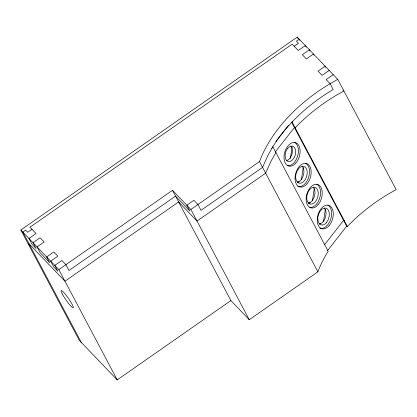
<?xml version="1.0" encoding="UTF-8"?>
<svg xmlns="http://www.w3.org/2000/svg" width="417" height="417" viewBox="0 0 417 417"><rect width="100%" height="100%" fill="white"/><g stroke="black" fill="none" stroke-linecap="round" stroke-linejoin="round"><path stroke-width="0.63" d="M290.368 158.45L292.067 147.227M301.335 179.967L303.222 167.498M312.401 200.864L314.288 188.395M323.462 221.761L325.349 209.287M337.76 79.366L297.243 37.097L20.85 230.007L58.828 269.622L172.492 190.293L190.866 209.459L259.494 161.561L259.984 160.248A135.958 89.374 -27.9 0 1 329.513 84.052L337.76 79.366L396.15 189.641A135.958 89.374 -27.9 0 0 348.033 225.821L347.382 226.514L346.652 226.196L291.624 122.238M172.492 190.293L230.882 300.574L249.257 319.74L317.884 271.842L318.374 270.524A135.958 89.374 -27.9 0 1 327.11 252.879L328.148 251.216L272.827 146.737L267.876 155.437L262.569 167.363L201.015 210.324L197.945 204.523L193.889 200.296L186.816 205.232L189.886 211.038L175.562 196.094L68.982 270.487L65.907 264.686L61.857 260.458L54.778 265.394L57.848 271.201L53.798 266.974L50.723 261.172L57.801 256.231L53.751 252.004L46.673 256.945L49.748 262.746L40.131 252.718L37.056 246.916L44.134 241.975L40.084 237.747L33.006 242.689L36.081 248.49L32.026 244.263L28.955 238.461L36.034 233.52L29.956 227.182L292.187 44.15L298.264 50.488L305.343 45.552L306.182 47.131M275.903 152.544L270.946 161.243L265.639 173.17L197.012 221.067L178.638 201.901L64.974 281.23L29.023 243.726M275.84 141.514L288.564 125.262M275.335 151.892L294.418 127.513L295.137 127.847L295.789 127.149A135.958 89.374 -27.9 0 1 335.659 95.66L343.905 90.974L343.014 90.041M324.509 244.758L343.582 220.39L344.306 220.713M327.585 250.56L346.652 226.196M292.713 121.342L292.062 122.04L347.382 226.514M31.979 229.293L27.73 232.259L25.708 230.142L22.878 232.118L81.268 342.399M294.214 46.266L298.463 43.3L296.435 41.184L299.265 39.208L299.854 40.324M329.169 70.4L322.091 75.341L318.041 71.114L325.114 66.173L325.677 67.231M333.219 74.627L326.141 79.569L330.108 83.702L333.183 89.509L332.589 89.853A135.958 89.374 -27.9 0 0 271.795 148.405M20.85 230.007L79.24 340.288L117.219 379.903L230.882 300.574M297.264 182.015L299.161 181.927M308.33 202.912L310.222 202.824M319.391 223.809L320.652 223.747M28.226 243.935L30.253 246.051M314.006 55.06L313.448 54.001L306.37 58.943L302.32 54.716L309.398 49.779L309.956 50.832M297.243 37.097L298.124 38.771M259.494 161.561L317.884 271.842M190.866 209.459L249.257 319.74M58.828 269.622L117.219 379.903M324.39 208.265A8.715 5.431 -73.8 0 1 325.406 217.445A8.715 5.431 -73.8 0 1 319.359 224.049M327.804 205.143A12.202 7.605 -73.8 0 1 330.566 219.618A12.202 7.605 -73.8 0 1 319.818 228.135M313.188 187.228A8.715 5.431 -73.8 0 1 314.137 188.541L314.746 190.272A8.715 5.431 -73.8 0 1 313.412 198.779L312.244 200.567A8.715 5.431 -73.8 0 1 308.382 203.142M316.743 184.251A12.202 7.605 -73.8 0 1 319.761 197.913A12.202 7.605 -73.8 0 1 309.784 207.499M302.07 166.279A8.715 5.431 -73.8 0 1 303.081 167.67L303.451 168.551A8.715 5.431 -73.8 0 1 301.971 178.544L301.329 179.477A8.715 5.431 -73.8 0 1 297.498 182.213M290.884 146.216A7.986 4.978 -73.8 0 1 291.749 147.582L292.051 148.426A7.986 4.978 -73.8 0 1 290.373 157.59L289.763 158.413A7.986 4.978 -73.8 0 1 286.213 160.665M294.616 142.458A12.202 7.605 -73.8 0 1 297.634 156.125A12.202 7.605 -73.8 0 1 287.657 165.711M305.677 163.355A12.202 7.605 -73.8 0 1 308.439 177.83A12.202 7.605 -73.8 0 1 297.691 186.342M297.947 169.51L297.347 170.496A8.715 5.431 -73.8 0 0 296.007 179.503L296.325 180.436A8.715 5.431 -73.8 0 0 304.603 180.425L305.244 179.492A8.715 5.431 -73.8 0 0 306.724 169.5L306.354 168.619A8.715 5.431 -73.8 0 0 297.947 169.51M309.492 189.756L308.325 191.544A8.715 5.431 -73.8 0 0 306.985 200.051L307.6 201.781A8.715 5.431 -73.8 0 0 315.513 201.515L316.68 199.727A8.715 5.431 -73.8 0 0 318.02 191.221L317.41 189.49A8.715 5.431 -73.8 0 0 309.492 189.756M287.407 148.728L286.828 149.599A7.986 4.978 -73.8 0 0 285.567 158.752L285.916 159.544A7.986 4.978 -73.8 0 0 293.036 159.362L293.646 158.543A7.986 4.978 -73.8 0 0 295.325 149.38L295.022 148.53A7.986 4.978 -73.8 0 0 287.407 148.728M326.501 222.506A8.715 5.431 -73.8 0 0 326.386 208.302A8.715 5.431 -73.8 0 0 317.811 218.784A8.715 5.431 -73.8 0 0 326.501 222.506M329.055 225.727A12.202 7.605 -73.8 0 0 329.477 205.628A12.202 7.605 -73.8 0 0 317.186 219.691A12.202 7.605 -73.8 0 0 329.055 225.727M317.994 204.836A12.202 7.605 -73.8 0 0 318.411 184.736A12.202 7.605 -73.8 0 0 306.12 198.794A12.202 7.605 -73.8 0 0 317.994 204.836M306.928 183.939A12.202 7.605 -73.8 0 0 307.35 163.839A12.202 7.605 -73.8 0 0 295.059 177.897A12.202 7.605 -73.8 0 0 306.928 183.939M295.867 163.047A12.202 7.605 -73.8 0 0 296.289 142.942A12.202 7.605 -73.8 0 0 283.993 157.006A12.202 7.605 -73.8 0 0 295.867 163.047M62.341 294.079A10.456 1.449 55.1 0 0 72.829 307.72A10.456 1.449 55.1 0 0 66.444 295.653A10.456 1.449 55.1 0 0 62.341 294.079"/></g></svg>
